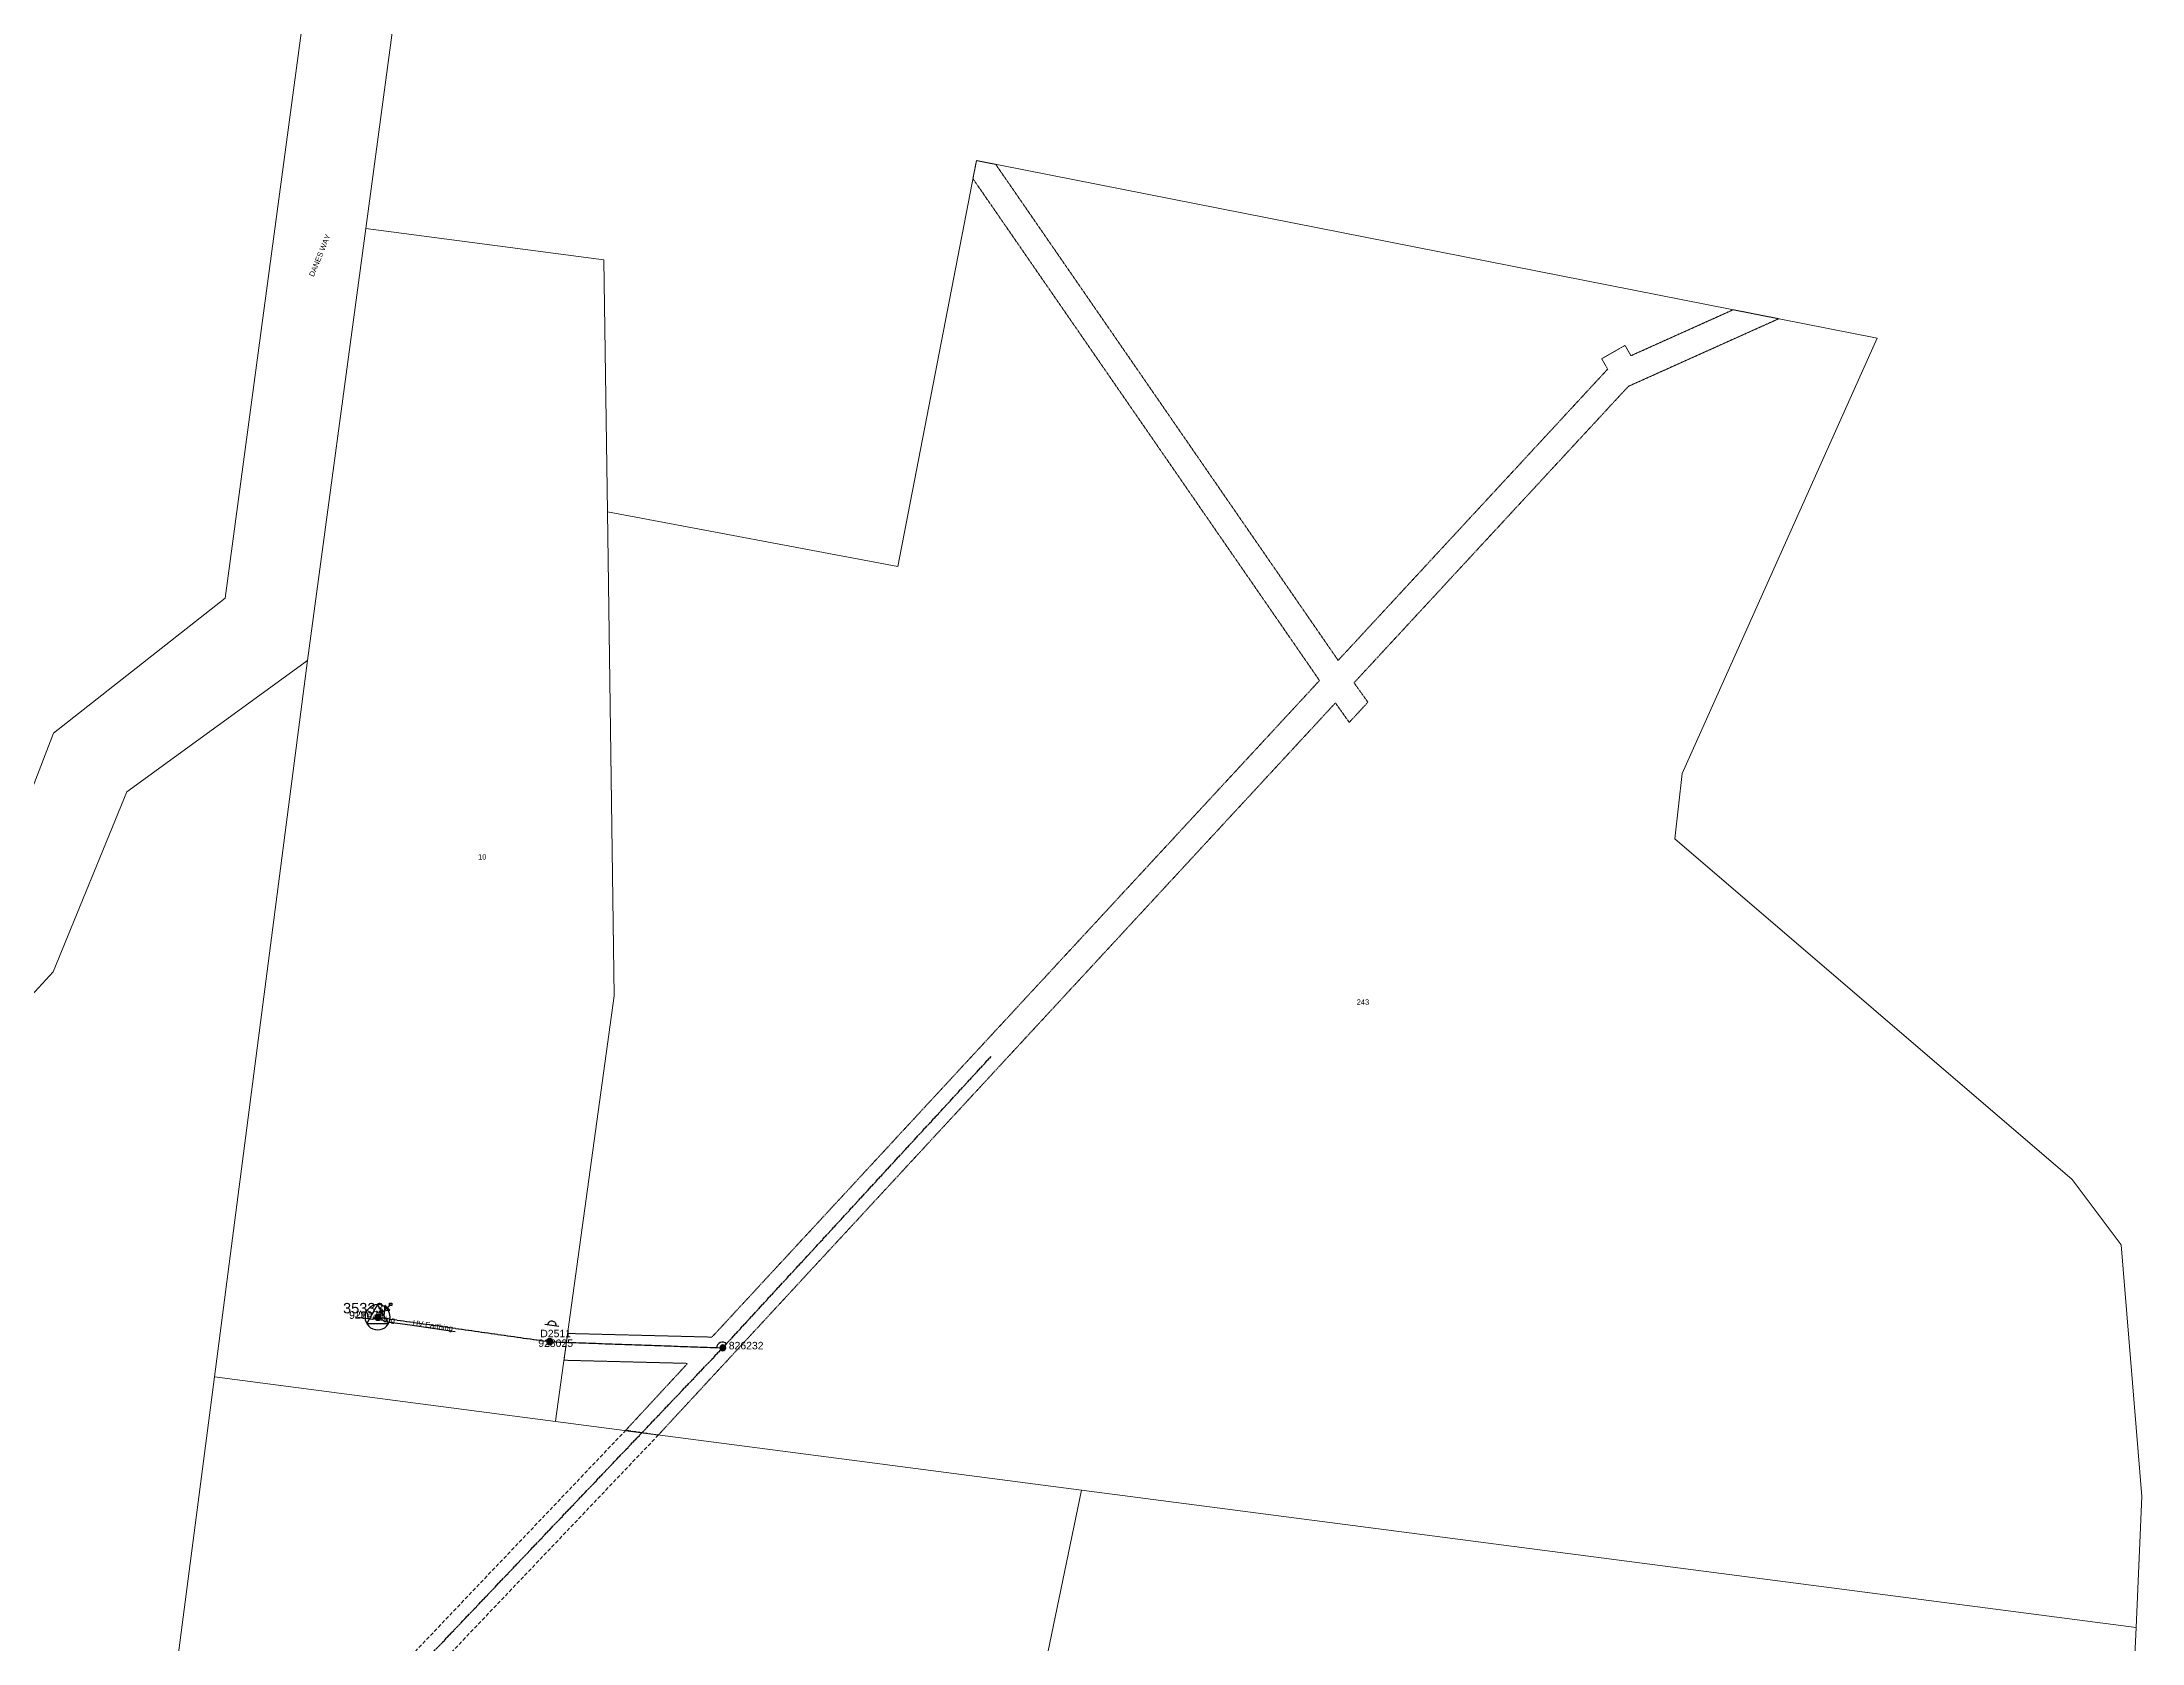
# Model space of a CAD drawing. Header units: metres. Extents: x 260602 to 264090, y 6290146 to 6293524.
# Drawn here: x 263386 to 264090, y 6291877 to 6292413 of the extents above; entities that cross this region are included whole.
import ezdxf
from ezdxf.enums import TextEntityAlignment as Align

# ---------------------------------------------------------------- set-up
doc = ezdxf.new("R2010")
doc.units = ezdxf.units.M
for name, pattern in [('Cable Exist OH', [1, 1, 0]), ('HIDDEN', [0.375, 0.25, -0.125]), ('HIDDEN2', [0.1875, 0.125, -0.0625])]:
    doc.linetypes.add(name, pattern=pattern)
doc.layers.get('0').update_dxf_attribs({"color": 6})
for name, color, linetype, lineweight in [('Cadastre Land Parcels_SP_EXT', 9, 'Continuous', 5), ('Cadastre Other Property_SP_EXT', 9, 'HIDDEN', 5), ('Cadastre Roads_SP_EXT', 9, 'Continuous', 5)]:
    doc.layers.add(name, color=color, linetype=linetype, lineweight=lineweight)
for name, color, linetype in [('Equip_LV_EXT', 7, 'Continuous'), ('Equip_SP_HV_EXT', 7, 'Continuous'), ('Mains_HV_EXT', 7, 'Continuous'), ('Services_SP_EXT', 7, 'Continuous'), ('Sub_SP_TR_HV_LV_EXT', 7, 'Continuous'), ('SupportsOH_SP_TR_HV_LV_SL_EXT', 7, 'Continuous')]:
    doc.layers.add(name, color=color, linetype=linetype)
doc.layers.get('0').freeze()
doc.styles.add('POLE_LABEL', font='arial.ttf')
doc.styles.get("Standard").update_dxf_attribs({"font": 'arial.ttf'})
doc.linetypes.add('Cable E UG', pattern='A,6,-0.5,["E",Standard,S=1.7,R=0,X=0.5,Y=-1],-2.9', length=9.4)

# ---------------------------------------------------------------- blocks, each defined once
blk = doc.blocks.new('SUB_POLE_EXT')
blk.add_wipeout([(0, 4.22), (0.42, 4.2), (0.83, 4.14), (1.21, 4.05), (1.62, 3.9), (1.99, 3.72), (2.35, 3.51), (2.68, 3.26), (2.99, 2.99), (3.28, 2.66), (3.52, 2.34), (3.76, 1.92), (3.9, 1.62), (4.04, 1.23), (4.18, 0.63), (4.22, 0), (4.18, -0.61), (4.06, -1.15), (3.9, -1.62), (3.58, -2.24), (3.22, -2.73), (2.97, -3.01), (2.68, -3.26), (2.36, -3.5), (2, -3.72), (1.64, -3.89), (1.25, -4.03), (0.82, -4.14), (0.42, -4.2), (0, -4.22), (-0.41, -4.2), (-0.8, -4.15), (-1.21, -4.05), (-1.62, -3.9), (-1.99, -3.73), (-2.35, -3.51), (-2.68, -3.26), (-2.96, -3.02), (-3.23, -2.72), (-3.51, -2.35), (-3.71, -2.01), (-3.91, -1.6), (-4.05, -1.21), (-4.16, -0.76), (-4.22, -0.14), (-4.21, 0.39), (-4.14, 0.83), (-4.03, 1.27), (-3.9, 1.63), (-3.71, 2.02), (-3.5, 2.37), (-3.28, 2.67), (-2.99, 2.99), (-2.68, 3.27), (-2.33, 3.52), (-1.98, 3.73), (-1.63, 3.9), (-1.2, 4.05), (-0.78, 4.15), (-0.4, 4.21)])
blk.add_line((2.16, 0.48), (2.16, 0.48, 0))
blk.add_lwpolyline([(-4.22, 0, 1), (4.22, 0, 1)], format="xyb", close=True)
blk.add_lwpolyline([(2.14, 0.52), (0, 4.22), (-3.66, -2.11), (3.66, -2.11)], close=True)
for tag, height, flags, p in [('STREET_CODE', 0.2, 9, (1.5, 0)), ('ASSET_NUM', 3.5, 8, (2, 2)), ('CONSTRUCTED_VOLTAGE', 0.2, 9, (1.5, -0.2)), ('OPERATING_VOLTAGE', 0.2, 9, (1.5, -0.6)), ('OPERATED_BY', 0.2, 9, (1.5, -0.8)), ('ORIENTATION', 0.2, 9, (1.5, -1.2)), ('OWNED_BY', 0.2, 9, (1.5, -1.4)), ('SECONDARY_VOLTAGE', 0.2, 9, (1.5, -1.6)), ('STATE', 0.2, 9, (1.5, -1.8)), ('SUBSTATION_TYPE', 0.2, 9, (1.5, -2)), ('STREETNAME', 0.2, 9, (1.5, -2.8)), ('SUBURB', 0.2, 9, (1.5, -3)), ('Z', 0.2, 1, (1.5, -3.4)), ('NO_PHASES', 0.2, 9, (1.5, -0.4)), ('MAINTAINED_BY', 0.2, 9, (1.5, -1)), ('USAGE', 0.2, 9, (1.5, -2.2)), ('LEGEND', 0.2, 9, (1.5, -2.4)), ('LOCATION', 0.2, 9, (1.5, -2.6)), ('NOTES', 0.2, 9, (1.5, -3.2))]:
    blk.add_attdef(tag, text='', height=height, dxfattribs=dict(flags=flags)).set_placement(p, align=Align.MIDDLE_LEFT)
blk = doc.blocks.new('LV_OH_LINKS_DISTFUSE_EXT')
for p, q in [((0, 0), (0.96, 0)), ((3.84, 0), (4.8, 0))]:
    blk.add_line(p, q)
blk.add_lwpolyline([(3.84, -1.2), (3.84, 1.2), (0.96, -1.2), (0.96, 1.2)], close=True)
at = {"flags": 9}
for tag, p in [('ACTUAL_STATUS', (0, 0)), ('CONSTRUCTED_VOLTAGE', (0, -0.2)), ('OPERATING_VOLTAGE', (0, -0.6)), ('ORIENTATION', (0, -0.8)), ('OWNED_BY', (0, -1)), ('STATE', (0, -1.2)), ('SWITCH_TYPE', (0, -1.4)), ('NO_PHASES', (0, -0.4)), ('USAGE', (0, -1.6)), ('NOTES', (0, -1.8))]:
    blk.add_attdef(tag, text='', height=0.2, dxfattribs=at).set_placement(p, align=Align.MIDDLE_LEFT)
at = {"flags": 1}
blk.add_attdef('Z', (0, 0), '', height=0.2, dxfattribs=at)
blk = doc.blocks.new('CCP_EXT')
blk.add_wipeout([(0, 0.57), (0.57, 0), (0, -0.57), (-0.57, 0)])
blk.add_lwpolyline([(-0.57, 0), (0, 0.57), (0.57, 0), (0, -0.57), (-0.57, 0)])
at = {"flags": 1}
blk.add_attdef('Z', (0, 0), '', height=0.2, dxfattribs=at)
at = {"flags": 9}
for tag, p in [('CCP_TYPE', (0, 0)), ('CONSTRUCTED_VOLTAGE', (0, -0.2)), ('OPERATING_VOLTAGE', (0, -0.6)), ('ORIENTATION', (0, -0.8)), ('OWNED_BY', (0, -1)), ('STATE', (0, -1.8)), ('NO_PHASES', (0, -0.4)), ('USAGE', (0, -1.2)), ('LEGEND', (0, -1.4)), ('LIFE_SUPPORT', (0, -1.6)), ('NOTES', (0, -2))]:
    blk.add_attdef(tag, text='', height=0.2, dxfattribs=at).set_placement(p, align=Align.MIDDLE_LEFT)
blk = doc.blocks.new('POLE_EXT')
blk.add_hatch(color=256).paths.add_polyline_path([(-1, 0, 1), (1, 0, 1)])
blk.add_lwpolyline([(-1, 0, 1), (1, 0, 1)], format="xyb", close=True)
for tag, height, flags, p in [('pNumber', 2.5, 8, (-17.84, 2.07)), ('OWNED_BY', 0.2, 9, (1.35, -0.4)), ('SPECIAL_USE', 0.2, 9, (1.35, -0.8)), ('STATE', 0.2, 9, (1.35, -1)), ('cLV', 0.2, 9, (1.35, -1.4)), ('hDepth', 0.2, 9, (1.35, -1.6)), ('hDia', 0.2, 9, (1.35, -1.8)), ('cHV', 0.2, 9, (1.35, -2)), ('cLinedev', 0.2, 9, (1.35, -3.4)), ('pExisting', 0.2, 9, (1.35, -3.8)), ('pFooting', 0.2, 9, (1.35, -4.4)), ('pNew', 0.2, 9, (1.35, -4.6)), ('pRelocate', 0.2, 9, (1.35, -5)), ('pRemove', 0.2, 9, (1.35, -5.2)), ('pReplace', 0.2, 9, (1.35, -5.4)), ('pStay', 0.2, 9, (1.35, -5.6)), ('pType', 0.2, 9, (1.35, -5.8)), ('cspan', 0.2, 9, (1.35, -6)), ('STREETNAME', 0.2, 9, (1.35, -6.2)), ('SUBURB', 0.2, 9, (1.35, -6.4)), ('OPERATED_BY', 0.2, 9, (1.36, -7.01)), ('PARENT', 0.2, 9, (1.35, -0.6)), ('USAGE', 0.2, 9, (1.35, -1.2)), ('LBRACKET', 0.2, 9, (1.35, -2.2)), ('LExisting', 0.2, 9, (1.35, -2.4)), ('LANTNUMBER', 0.2, 9, (1.35, -2.6)), ('LOther', 0.2, 9, (1.35, -2.8)), ('LRemove', 0.2, 9, (1.35, -3)), ('LEGEND', 0.2, 9, (1.35, -3.2)), ('LOCATION', 0.2, 9, (1.35, -3.6)), ('PFNUMBER', 0.2, 9, (1.35, -4)), ('NEWPFNUMBER', 0.2, 9, (1.35, -4.2)), ('NOTES', 0.2, 9, (1.35, -6.6)), ('MAINTAINED_BY', 0.2, 9, (1.36, -6.81))]:
    blk.add_attdef(tag, text='', height=height, dxfattribs=dict(flags=flags)).set_placement(p, align=Align.MIDDLE_LEFT)
at = {"style": 'POLE_LABEL'}
for tag, height, flags, p in [('STRUCTURE_PLANT_NUMBER', 0.2, 9, (1.35, 0.03)), ('ASSET_NUM', 2.5, 8, (2, 2)), ('STREET_CODE', 0.2, 9, (1.35, -0.2))]:
    blk.add_attdef(tag, text='', height=height, dxfattribs=dict(at, flags=flags)).set_placement(p, align=Align.MIDDLE_LEFT)
at = {"flags": 1}
blk.add_attdef('Z', (1.35, -7.33), '', height=0.2, dxfattribs=at)
blk = doc.blocks.new('HV_USL_CLOSED_EXT')
blk.add_line((2.4, 5.5), (-2.4, 5.5))
blk.add_lwpolyline([(1.44, 5.5, 0.414214), (0, 6.94, 0.414214), (-1.44, 5.5)], format="xyb")
for tag, height, flags, p in [('STREET_CODE', 0.2, 9, (1.5, 0)), ('ASSET_NUM', 2.5, 8, (2, 2)), ('ACTUAL_STATUS', 0.2, 9, (1.5, -0.2)), ('CONSTRUCTED_VOLTAGE', 0.2, 9, (1.5, -0.4)), ('OPERATING_VOLTAGE', 0.2, 9, (1.5, -0.8)), ('ORIENTATION', 0.2, 9, (1.5, -1)), ('OWNED_BY', 0.2, 9, (1.5, -1.2)), ('OPERATED_BY', 0.2, 9, (1.5, -1.4)), ('STATE', 0.2, 9, (1.5, -1.8)), ('SWITCH_TYPE', 0.2, 9, (1.5, -2)), ('STREETNAME', 0.2, 9, (1.5, -2.8)), ('SUBURB', 0.2, 9, (1.5, -3)), ('Z', 0.2, 1, (1.5, -3.6)), ('NO_PHASES', 0.2, 9, (1.5, -0.6)), ('MAINTAINED_BY', 0.2, 9, (1.5, -1.6)), ('USAGE', 0.2, 9, (1.5, -2.2)), ('LEGEND', 0.2, 9, (1.5, -2.4)), ('LOCATION', 0.2, 9, (1.5, -2.6)), ('NOTES', 0.2, 9, (1.5, -3.2)), ('LABEL_ALIGNMENT', 0.2, 9, (1.5, -3.4))]:
    blk.add_attdef(tag, text='', height=height, dxfattribs=dict(flags=flags)).set_placement(p, align=Align.MIDDLE_LEFT)

msp = doc.modelspace()

# ---------------------------------------------------------------- linework, layer by layer
at = {"layer": 'Cadastre Land Parcels_SP_EXT', "linetype": 'Continuous'}
for points in [[(264001.09, 6292313.89), (263699.3, 6292373.41), (263673.05, 6292237.37), (263575.71, 6292255.74), (263577.98, 6292093.55), (263558.32, 6291951.02), (263558.32, 6291950.91), (263734.52, 6291927.97), (264087.83, 6291881.98), (264089.82, 6291925.87), (264082.83, 6292010.15), (264066.39, 6292032.05), (263933.31, 6292146.21), (263935.75, 6292168.02), (264001.09, 6292313.89)], [(263678.75, 6291658.65), (263734.52, 6291927.97), (263558.32, 6291950.91), (263444.04, 6291965.86), (263394.28, 6291583.86), (263452.88, 6291522.27), (263469.46, 6291513.68), (263492.78, 6291692.71), (263596.89, 6291679.18), (263678.75, 6291658.65)]]:
    msp.add_lwpolyline(points, close=True, dxfattribs=at)
msp.add_lwpolyline([(264086.44, 6291851.43), (264087.83, 6291881.98), (264087.83, 6291881.98), (263734.52, 6291927.97), (263678.75, 6291658.65)], dxfattribs=at)
at = {"layer": 'Cadastre Other Property_SP_EXT', "linetype": 'HIDDEN2'}
msp.add_lwpolyline([(263952.85, 6292323.42), (263918.61, 6292308.03), (263916.61, 6292311.49), (263908.81, 6292307), (263910.81, 6292303.53), (263820.51, 6292205.95), (263705.8, 6292372.13), (263699.37, 6292373.4), (263698.14, 6292367.37), (263814.27, 6292199.2), (263610.72, 6291979.22), (263562.39, 6291980.44), (263561.16, 6291971.47), (263602.58, 6291970.42), (263581.71, 6291947.87), (263592.77, 6291946.43), (263819.6, 6292191.7), (263824.23, 6292185.18), (263830.48, 6292191.93), (263825.84, 6292198.45), (263917.74, 6292297.76), (263968.11, 6292320.41), (263952.85, 6292323.42)], close=True, dxfattribs=at)
at = {"layer": 'Cadastre Other Property_SP_EXT', "linetype": 'HIDDEN2', "ltscale": 10}
msp.add_lwpolyline([(263592.77, 6291946.43), (263581.91, 6291948.08), (263419.49, 6291777.41), (263417.52, 6291762.28), (263457.63, 6291804.43), (263666.64, 6291670.21), (263660.81, 6291663.16), (263670.49, 6291660.73), (263674.8, 6291665.94), (263838.22, 6291607.15), (263868.01, 6291606), (263675.35, 6291675.31), (263463.95, 6291811.07), (263592.77, 6291946.43)], close=True, dxfattribs=at)
at = {"layer": 'Cadastre Roads_SP_EXT', "linetype": 'Continuous'}
for points in [[(263313.77, 6292018.48), (263390.03, 6292101.59), (263414.68, 6292161.9), (263475.25, 6292205.89), (263494.77, 6292350.64), (263503.02, 6292412.11), (263530.44, 6292616.24)], [(263473.1, 6292416.13), (263464.85, 6292354.66), (263447.62, 6292226.85), (263390.11, 6292181.61), (263366.68, 6292120.77)]]:
    msp.add_lwpolyline(points, dxfattribs=at)
at = {"layer": 'Mains_HV_EXT', "linetype": 'Cable Exist OH'}
for points in [[(263614.36, 6291975.63), (263704.22, 6292073.21)], [(263556.36, 6291977.68), (263614.36, 6291975.63)], [(263511.39, 6291867.45), (263614.36, 6291975.63)]]:
    msp.add_lwpolyline(points, dxfattribs=at)
at = {"layer": 'Mains_HV_EXT', "linetype": 'Cable E UG'}
for points in [[(263509.64, 6291983.28), (263517.1, 6291982.21)], [(263517.1, 6291982.21), (263524.66, 6291981.13)]]:
    msp.add_lwpolyline(points, dxfattribs=at)
at = {"layer": 'Mains_HV_EXT', "linetype": 'Continuous'}
msp.add_lwpolyline([(263615.6, 6291976.98, 0.69958), (263612.33, 6291975.56)], format="xyb", dxfattribs=at)

# ---------------------------------------------------------------- block references
at = {"layer": 'Equip_SP_HV_EXT'}
ref = msp.add_blockref('HV_USL_CLOSED_EXT', (263556.36, 6291977.68), dxfattribs=dict(at, rotation=352.426549326382))
ref.add_attrib('ASSET_NUM', 'D2511', dxfattribs={"layer": '0', "height": 2.5}).set_placement((263558.36, 6291978.43), align=Align.BOTTOM_CENTER)
at = {"layer": 'Sub_SP_TR_HV_LV_EXT'}
ref = msp.add_blockref('SUB_POLE_EXT', (263498.73, 6291985.87), dxfattribs=at)
ref.add_attrib('ASSET_NUM', '35333', dxfattribs={"layer": '0', "height": 3.5}).set_placement((263500.73, 6291986.12), align=Align.BOTTOM_RIGHT)
at = {"layer": 'SupportsOH_SP_TR_HV_LV_SL_EXT'}
ref = msp.add_blockref('POLE_EXT', (263556.36, 6291977.68), dxfattribs=at)
ref.add_attrib('ASSET_NUM', '928025', dxfattribs={"layer": '0', "height": 2.5, "style": 'POLE_LABEL'}).set_placement((263558.36, 6291978.43), align=Align.TOP_CENTER)
ref = msp.add_blockref('POLE_EXT', (263614.36, 6291975.63), dxfattribs=at)
ref.add_attrib('ASSET_NUM', '826232', dxfattribs={"layer": '0', "height": 2.5, "style": 'POLE_LABEL'}).set_placement((263616.36, 6291976.38), align=Align.MIDDLE_LEFT)

# ---------------------------------------------------------------- texts
at = {"layer": 'Cadastre Land Parcels_SP_EXT'}
for s, p in [('10', (263532.37, 6292139.22)), ('243', (263826.73, 6292090.58))]:
    msp.add_text(s, height=1.8, dxfattribs=at).set_placement(p)
at = {"layer": 'Cadastre Roads_SP_EXT'}
msp.add_text('DANES WAY', height=1.8, rotation=67.89317, dxfattribs=at).set_placement((263477.31, 6292334.31))
at = {"layer": 'Mains_HV_EXT'}
msp.add_text('HV Earthing', height=1.8, rotation=351.8758, dxfattribs=at).set_placement((263510.4, 6291983.17))

# ---------------------------------------------------------------- next in the draw order: linework, layer by layer
at = {"layer": 'Cadastre Land Parcels_SP_EXT', "linetype": 'Continuous'}
msp.add_lwpolyline([(263575.71, 6292255.74), (263574.53, 6292340.17), (263494.77, 6292350.64), (263475.25, 6292205.89), (263444.04, 6291965.86), (263558.32, 6291950.91), (263558.32, 6291951.02), (263577.98, 6292093.55), (263575.71, 6292255.74)], close=True, dxfattribs=at)
at = {"layer": 'Mains_HV_EXT', "linetype": 'Cable E UG'}
for points in [[(263496.21, 6291985.21), (263491.24, 6291985.92)], [(263498.43, 6291985.9), (263497.04, 6291985.09), (263497.04, 6291985.09), (263496.13, 6291985.22)], [(263499.32, 6291985.78), (263501.14, 6291984.49), (263501.14, 6291984.49), (263509.63, 6291983.28)]]:
    msp.add_lwpolyline(points, dxfattribs=at)
at = {"layer": 'Mains_HV_EXT', "linetype": 'Cable Exist OH'}
msp.add_lwpolyline([(263498.73, 6291985.87), (263556.36, 6291977.68)], dxfattribs=at)

# ---------------------------------------------------------------- next in the draw order: block references
at = {"layer": 'Equip_LV_EXT', "rotation": 44.29772132574931}
msp.add_blockref('LV_OH_LINKS_DISTFUSE_EXT', (263499.24, 6291986.38), dxfattribs=at)

# ---------------------------------------------------------------- next in the draw order: block references
at = {"layer": 'Services_SP_EXT', "rotation": 224.9324157135929}
msp.add_blockref('CCP_EXT', (263503.07, 6291990.2), dxfattribs=at)

# ---------------------------------------------------------------- next in the draw order: linework, layer by layer
at = {"layer": 'Services_SP_EXT'}
msp.add_lwpolyline([(263498.73, 6291985.87), (263503.07, 6291990.2)], dxfattribs=at)

# ---------------------------------------------------------------- next in the draw order: block references
at = {"layer": 'SupportsOH_SP_TR_HV_LV_SL_EXT'}
ref = msp.add_blockref('POLE_EXT', (263498.82, 6291985.85), dxfattribs=at)
ref.add_attrib('ASSET_NUM', '928032', dxfattribs={"layer": '0', "height": 2.5, "style": 'POLE_LABEL'}).set_placement((263500.82, 6291986.6), align=Align.MIDDLE_RIGHT)

# ---------------------------------------------------------------- next in the draw order: texts
at = {"layer": 'Mains_HV_EXT'}
msp.add_text('LV Earthing', height=1.8, rotation=351.8758, dxfattribs=at).set_placement((263491.45, 6291985.89))

doc.saveas('drawing.dxf')
